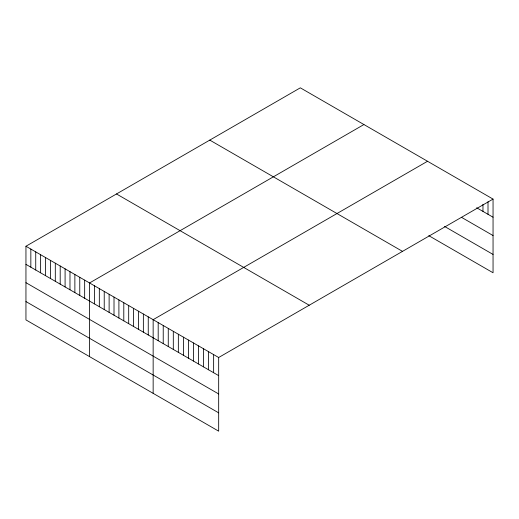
<?xml version="1.0" encoding="UTF-8"?>
<svg xmlns="http://www.w3.org/2000/svg" width="519" height="519" viewBox="0 0 519 519"><rect width="100%" height="100%" fill="white"/><g stroke="black" fill="none" stroke-linecap="round" stroke-linejoin="round"><path stroke-width="0.78" d="M493.05 199.095L218.674 357.507L218.674 431.172L25.95 319.905L25.95 246.24L300.326 87.828L493.05 199.095L493.05 272.76L428.785 235.658M363.923 124.547L89.547 282.959L89.547 356.624M427.526 161.266L153.15 319.672L153.15 393.344M476.669 207.762L493.05 217.214M461.547 217.357L493.05 235.548M444.536 226.42L493.05 254.433M209.78 140.104L402.504 251.371M116.496 193.963L309.22 305.23M25.95 246.24L218.674 357.507M25.95 264.359L218.674 375.626M25.95 282.686L218.674 393.96M25.95 301.571L218.674 412.845M488.009 201.703L488.009 214.308M482.968 204.304L482.968 211.395M213.633 354.594L213.633 372.72M208.593 351.687L208.593 369.807M203.552 348.774L203.552 366.894M198.511 345.868L198.511 363.988M193.47 342.955L193.47 361.075M188.429 340.042L188.429 358.168M183.389 337.136L183.389 355.256M178.348 334.223L178.348 352.349M173.307 331.317L173.307 349.436M168.266 328.404L168.266 346.523M163.226 325.497L163.226 343.617M158.191 322.584L158.191 340.704M148.252 316.85L148.252 334.969M143.361 314.027L143.361 332.147M138.469 311.199L138.469 329.325M133.578 308.377L133.578 326.496M128.686 305.555L128.686 323.674M123.794 302.726L123.794 320.846M118.903 299.904L118.903 318.024M114.011 297.076L114.011 315.202M109.12 294.254L109.12 312.373M104.228 291.431L104.228 309.551M99.33 288.603L99.33 306.729M94.439 285.781L94.439 303.9M84.655 280.13L84.655 298.25M79.764 277.308L79.764 295.428M74.872 274.48L74.872 292.606M69.981 271.658L69.981 289.777M65.089 268.836L65.089 286.955M60.198 266.007L60.198 284.133M55.306 263.185L55.306 281.304M50.408 260.363L50.408 278.482M45.516 257.534L45.516 275.654M40.625 254.712L40.625 272.832M35.733 251.884L35.733 270.01M30.842 249.062L30.842 267.181"/></g></svg>
